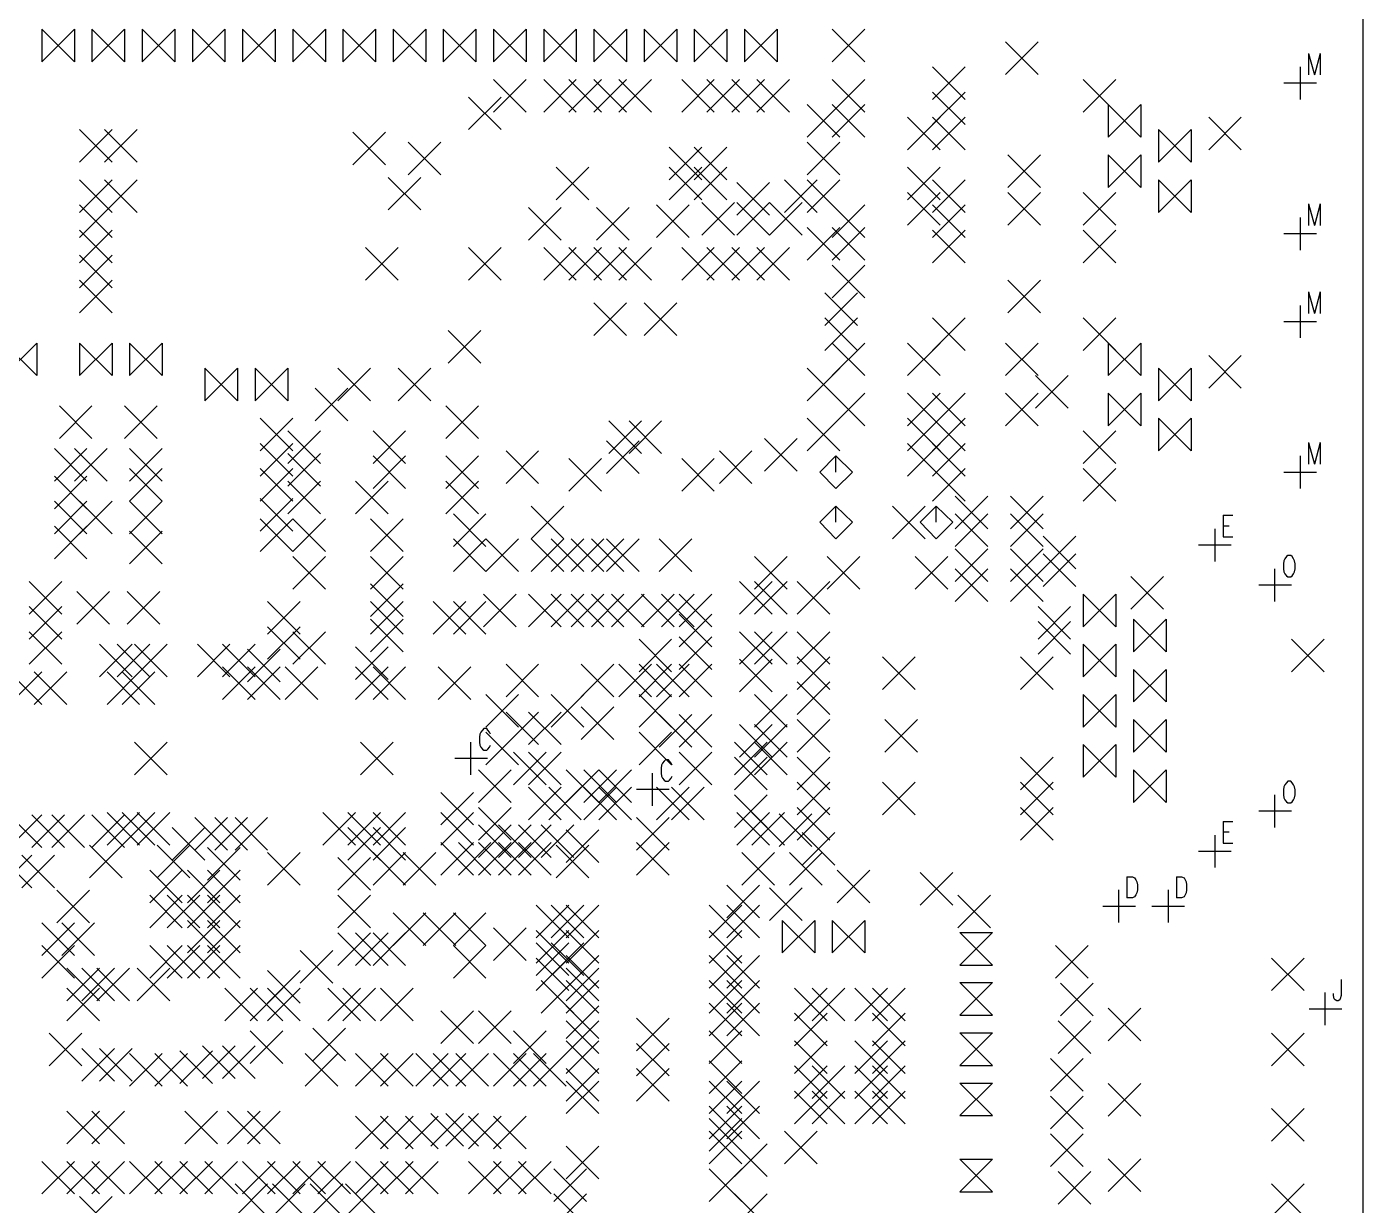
# Model space of a CAD drawing. Extents: x 11.9 to 28.1, y 10.8 to 21.2.
# Drawn here: x 20.785 to 23.448, y 17.38 to 19.728 of the extents above; entities that cross this region are included whole.
import ezdxf

# ---------------------------------------------------------------- set-up
doc = ezdxf.new("R2010")
doc.units = 0
doc.header["$MEASUREMENT"] = 0
doc.layers.add('LAYNR1', color=2, linetype='Continuous')

msp = doc.modelspace()

# ---------------------------------------------------------------- linework, layer by layer
at = {"layer": 'LAYNR1', "color": 7}
for points in [[(23.448, 14.641), (23.448, 20.041)], [(20.815, 19.658), (20.88, 19.723)], [(20.88, 19.658), (20.815, 19.723)], [(20.815, 19.723), (20.815, 19.658)], [(20.88, 19.723), (20.88, 19.658)], [(20.915, 19.658), (20.98, 19.723)], [(20.98, 19.658), (20.915, 19.723)], [(20.915, 19.723), (20.915, 19.658)], [(20.98, 19.723), (20.98, 19.658)], [(21.015, 19.658), (21.08, 19.723)], [(21.08, 19.658), (21.015, 19.723)], [(21.015, 19.723), (21.015, 19.658)], [(21.08, 19.723), (21.08, 19.658)], [(21.115, 19.658), (21.18, 19.723)], [(21.18, 19.658), (21.115, 19.723)], [(21.115, 19.723), (21.115, 19.658)], [(21.18, 19.723), (21.18, 19.658)], [(21.215, 19.658), (21.28, 19.723)], [(21.28, 19.658), (21.215, 19.723)], [(21.215, 19.723), (21.215, 19.658)], [(21.28, 19.723), (21.28, 19.658)], [(21.315, 19.658), (21.38, 19.723)], [(21.38, 19.658), (21.315, 19.723)], [(21.315, 19.723), (21.315, 19.658)], [(21.38, 19.723), (21.38, 19.658)], [(21.415, 19.658), (21.48, 19.723)], [(21.48, 19.658), (21.415, 19.723)], [(21.415, 19.723), (21.415, 19.658)], [(21.48, 19.723), (21.48, 19.658)], [(21.515, 19.658), (21.58, 19.723)], [(21.58, 19.658), (21.515, 19.723)], [(21.515, 19.723), (21.515, 19.658)], [(21.58, 19.723), (21.58, 19.658)], [(21.615, 19.658), (21.68, 19.723)], [(21.68, 19.658), (21.615, 19.723)], [(21.615, 19.723), (21.615, 19.658)], [(21.68, 19.723), (21.68, 19.658)], [(21.715, 19.658), (21.78, 19.723)], [(21.78, 19.658), (21.715, 19.723)], [(21.715, 19.723), (21.715, 19.658)], [(21.78, 19.723), (21.78, 19.658)], [(21.815, 19.658), (21.88, 19.723)], [(21.88, 19.658), (21.815, 19.723)], [(21.815, 19.723), (21.815, 19.658)], [(21.88, 19.723), (21.88, 19.658)], [(21.915, 19.658), (21.98, 19.723)], [(21.98, 19.658), (21.915, 19.723)], [(21.915, 19.723), (21.915, 19.658)], [(21.98, 19.723), (21.98, 19.658)], [(22.015, 19.658), (22.08, 19.723)], [(22.08, 19.658), (22.015, 19.723)], [(22.015, 19.723), (22.015, 19.658)], [(22.08, 19.723), (22.08, 19.658)], [(22.115, 19.658), (22.18, 19.723)], [(22.18, 19.658), (22.115, 19.723)], [(22.115, 19.723), (22.115, 19.658)], [(22.18, 19.723), (22.18, 19.658)], [(22.215, 19.658), (22.28, 19.723)], [(22.28, 19.658), (22.215, 19.723)], [(22.215, 19.723), (22.215, 19.658)], [(22.28, 19.723), (22.28, 19.658)], [(22.39, 19.658), (22.455, 19.723)], [(22.39, 19.723), (22.455, 19.658)], [(22.735, 19.633), (22.8, 19.698)], [(22.735, 19.698), (22.8, 19.633)], [(23.339, 19.675), (23.339, 19.632)], [(23.339, 19.675), (23.351, 19.632)], [(23.362, 19.675), (23.351, 19.632)], [(23.362, 19.675), (23.362, 19.632)], [(22.59, 19.583), (22.655, 19.648)], [(22.59, 19.648), (22.655, 19.583)], [(23.323, 19.583), (23.323, 19.648)], [(21.715, 19.558), (21.78, 19.623)], [(21.715, 19.623), (21.78, 19.558)], [(21.815, 19.558), (21.88, 19.623)], [(21.815, 19.623), (21.88, 19.558)], [(21.865, 19.558), (21.93, 19.623)], [(21.865, 19.623), (21.93, 19.558)], [(21.915, 19.558), (21.98, 19.623)], [(21.915, 19.623), (21.98, 19.558)], [(21.965, 19.558), (22.03, 19.623)], [(21.965, 19.623), (22.03, 19.558)], [(22.09, 19.558), (22.155, 19.623)], [(22.09, 19.623), (22.155, 19.558)], [(22.14, 19.558), (22.205, 19.623)], [(22.14, 19.623), (22.205, 19.558)], [(22.19, 19.558), (22.255, 19.623)], [(22.19, 19.623), (22.255, 19.558)], [(22.24, 19.558), (22.305, 19.623)], [(22.24, 19.623), (22.305, 19.558)], [(22.39, 19.558), (22.455, 19.623)], [(22.39, 19.623), (22.455, 19.558)], [(22.89, 19.558), (22.955, 19.623)], [(22.89, 19.623), (22.955, 19.558)], [(23.29, 19.616), (23.355, 19.616)], [(21.665, 19.523), (21.73, 19.588)], [(21.665, 19.588), (21.73, 19.523)], [(22.59, 19.533), (22.655, 19.598)], [(22.59, 19.598), (22.655, 19.533)], [(22.34, 19.508), (22.405, 19.573)], [(22.34, 19.573), (22.405, 19.508)], [(22.39, 19.508), (22.455, 19.573)], [(22.39, 19.573), (22.455, 19.508)], [(22.54, 19.483), (22.605, 19.548)], [(22.54, 19.548), (22.605, 19.483)], [(22.59, 19.483), (22.655, 19.548)], [(22.59, 19.548), (22.655, 19.483)], [(22.94, 19.508), (23.005, 19.573)], [(23.005, 19.508), (22.94, 19.573)], [(22.94, 19.573), (22.94, 19.508)], [(23.005, 19.573), (23.005, 19.508)], [(23.14, 19.483), (23.205, 19.548)], [(23.14, 19.548), (23.205, 19.483)], [(20.89, 19.458), (20.955, 19.523)], [(20.89, 19.523), (20.955, 19.458)], [(20.94, 19.458), (21.005, 19.523)], [(20.94, 19.523), (21.005, 19.458)], [(23.04, 19.458), (23.105, 19.523)], [(23.105, 19.458), (23.04, 19.523)], [(23.04, 19.523), (23.04, 19.458)], [(23.105, 19.523), (23.105, 19.458)], [(21.435, 19.453), (21.5, 19.518)], [(21.435, 19.518), (21.5, 19.453)], [(21.545, 19.433), (21.61, 19.498)], [(21.545, 19.498), (21.61, 19.433)], [(22.34, 19.433), (22.405, 19.498)], [(22.34, 19.498), (22.405, 19.433)], [(22.065, 19.423), (22.13, 19.488)], [(22.065, 19.488), (22.13, 19.423)], [(22.115, 19.423), (22.18, 19.488)], [(22.115, 19.488), (22.18, 19.423)], [(22.74, 19.408), (22.805, 19.473)], [(22.74, 19.473), (22.805, 19.408)], [(22.94, 19.408), (23.005, 19.473)], [(23.005, 19.408), (22.94, 19.473)], [(22.94, 19.473), (22.94, 19.408)], [(23.005, 19.473), (23.005, 19.408)], [(21.84, 19.383), (21.905, 19.448)], [(21.84, 19.448), (21.905, 19.383)], [(22.065, 19.383), (22.13, 19.448)], [(22.065, 19.448), (22.13, 19.383)], [(22.115, 19.383), (22.18, 19.448)], [(22.115, 19.448), (22.18, 19.383)], [(22.54, 19.383), (22.605, 19.448)], [(22.54, 19.448), (22.605, 19.383)], [(20.89, 19.358), (20.955, 19.423)], [(20.89, 19.423), (20.955, 19.358)], [(20.94, 19.358), (21.005, 19.423)], [(20.94, 19.423), (21.005, 19.358)], [(21.505, 19.363), (21.57, 19.428)], [(21.505, 19.428), (21.57, 19.363)], [(22.2, 19.353), (22.265, 19.418)], [(22.2, 19.418), (22.265, 19.353)], [(22.295, 19.358), (22.36, 19.423)], [(22.295, 19.423), (22.36, 19.358)], [(22.34, 19.358), (22.405, 19.423)], [(22.34, 19.423), (22.405, 19.358)], [(22.59, 19.358), (22.655, 19.423)], [(22.59, 19.423), (22.655, 19.358)], [(23.04, 19.358), (23.105, 19.423)], [(23.105, 19.358), (23.04, 19.423)], [(23.04, 19.423), (23.04, 19.358)], [(23.105, 19.423), (23.105, 19.358)], [(22.54, 19.333), (22.605, 19.398)], [(22.54, 19.398), (22.605, 19.333)], [(22.74, 19.333), (22.805, 19.398)], [(22.74, 19.398), (22.805, 19.333)], [(22.89, 19.333), (22.955, 19.398)], [(22.89, 19.398), (22.955, 19.333)], [(20.89, 19.308), (20.955, 19.373)], [(20.89, 19.373), (20.955, 19.308)], [(21.785, 19.303), (21.85, 19.368)], [(21.785, 19.368), (21.85, 19.303)], [(21.92, 19.303), (21.985, 19.368)], [(21.92, 19.368), (21.985, 19.303)], [(22.04, 19.308), (22.105, 19.373)], [(22.04, 19.373), (22.105, 19.308)], [(22.13, 19.313), (22.195, 19.378)], [(22.13, 19.378), (22.195, 19.313)], [(22.2, 19.313), (22.265, 19.378)], [(22.2, 19.378), (22.265, 19.313)], [(22.265, 19.313), (22.33, 19.378)], [(22.265, 19.378), (22.33, 19.313)], [(22.39, 19.308), (22.455, 19.373)], [(22.39, 19.373), (22.455, 19.308)], [(22.59, 19.308), (22.655, 19.373)], [(22.59, 19.373), (22.655, 19.308)], [(23.339, 19.375), (23.339, 19.332)], [(23.339, 19.375), (23.351, 19.332)], [(23.362, 19.375), (23.351, 19.332)], [(23.362, 19.375), (23.362, 19.332)], [(23.323, 19.283), (23.323, 19.348)], [(20.89, 19.258), (20.955, 19.323)], [(20.89, 19.323), (20.955, 19.258)], [(22.34, 19.263), (22.405, 19.328)], [(22.34, 19.328), (22.405, 19.263)], [(22.39, 19.263), (22.455, 19.328)], [(22.39, 19.328), (22.455, 19.263)], [(22.59, 19.258), (22.655, 19.323)], [(22.59, 19.323), (22.655, 19.258)], [(22.89, 19.258), (22.955, 19.323)], [(22.89, 19.323), (22.955, 19.258)], [(23.29, 19.316), (23.355, 19.316)], [(21.46, 19.223), (21.525, 19.288)], [(21.46, 19.288), (21.525, 19.223)], [(21.665, 19.223), (21.73, 19.288)], [(21.665, 19.288), (21.73, 19.223)], [(21.815, 19.223), (21.88, 19.288)], [(21.815, 19.288), (21.88, 19.223)], [(21.865, 19.223), (21.93, 19.288)], [(21.865, 19.288), (21.93, 19.223)], [(21.915, 19.223), (21.98, 19.288)], [(21.915, 19.288), (21.98, 19.223)], [(21.965, 19.223), (22.03, 19.288)], [(21.965, 19.288), (22.03, 19.223)], [(22.09, 19.223), (22.155, 19.288)], [(22.09, 19.288), (22.155, 19.223)], [(22.14, 19.223), (22.205, 19.288)], [(22.14, 19.288), (22.205, 19.223)], [(22.19, 19.223), (22.255, 19.288)], [(22.19, 19.288), (22.255, 19.223)], [(22.24, 19.223), (22.305, 19.288)], [(22.24, 19.288), (22.305, 19.223)], [(20.89, 19.208), (20.955, 19.273)], [(20.89, 19.273), (20.955, 19.208)], [(22.39, 19.188), (22.455, 19.253)], [(22.39, 19.253), (22.455, 19.188)], [(20.89, 19.158), (20.955, 19.223)], [(20.89, 19.223), (20.955, 19.158)], [(22.74, 19.158), (22.805, 19.223)], [(22.74, 19.223), (22.805, 19.158)], [(21.915, 19.113), (21.98, 19.178)], [(21.915, 19.178), (21.98, 19.113)], [(22.015, 19.113), (22.08, 19.178)], [(22.015, 19.178), (22.08, 19.113)], [(22.375, 19.133), (22.44, 19.198)], [(22.375, 19.198), (22.44, 19.133)], [(23.339, 19.2), (23.339, 19.157)], [(23.339, 19.2), (23.351, 19.157)], [(23.362, 19.2), (23.351, 19.157)], [(23.362, 19.2), (23.362, 19.157)], [(22.375, 19.083), (22.44, 19.148)], [(22.375, 19.148), (22.44, 19.083)], [(22.59, 19.083), (22.655, 19.148)], [(22.59, 19.148), (22.655, 19.083)], [(22.89, 19.083), (22.955, 19.148)], [(22.89, 19.148), (22.955, 19.083)], [(23.323, 19.108), (23.323, 19.173)], [(21.625, 19.058), (21.69, 19.123)], [(21.625, 19.123), (21.69, 19.058)], [(23.29, 19.141), (23.355, 19.141)], [(20.74, 19.033), (20.805, 19.098)], [(20.805, 19.033), (20.74, 19.098)], [(20.805, 19.098), (20.805, 19.033)], [(20.89, 19.033), (20.955, 19.098)], [(20.955, 19.033), (20.89, 19.098)], [(20.89, 19.098), (20.89, 19.033)], [(20.955, 19.098), (20.955, 19.033)], [(20.99, 19.033), (21.055, 19.098)], [(21.055, 19.033), (20.99, 19.098)], [(20.99, 19.098), (20.99, 19.033)], [(21.055, 19.098), (21.055, 19.033)], [(22.39, 19.033), (22.455, 19.098)], [(22.39, 19.098), (22.455, 19.033)], [(22.54, 19.033), (22.605, 19.098)], [(22.54, 19.098), (22.605, 19.033)], [(22.735, 19.033), (22.8, 19.098)], [(22.735, 19.098), (22.8, 19.033)], [(22.94, 19.033), (23.005, 19.098)], [(23.005, 19.033), (22.94, 19.098)], [(22.94, 19.098), (22.94, 19.033)], [(23.005, 19.098), (23.005, 19.033)], [(23.14, 19.008), (23.205, 19.073)], [(23.14, 19.073), (23.205, 19.008)], [(21.14, 18.983), (21.205, 19.048)], [(21.205, 18.983), (21.14, 19.048)], [(21.14, 19.048), (21.14, 18.983)], [(21.205, 19.048), (21.205, 18.983)], [(21.24, 18.983), (21.305, 19.048)], [(21.305, 18.983), (21.24, 19.048)], [(21.24, 19.048), (21.24, 18.983)], [(21.305, 19.048), (21.305, 18.983)], [(21.405, 18.983), (21.47, 19.048)], [(21.405, 19.048), (21.47, 18.983)], [(21.525, 18.983), (21.59, 19.048)], [(21.525, 19.048), (21.59, 18.983)], [(22.34, 18.983), (22.405, 19.048)], [(22.34, 19.048), (22.405, 18.983)], [(23.04, 18.983), (23.105, 19.048)], [(23.105, 18.983), (23.04, 19.048)], [(23.04, 19.048), (23.04, 18.983)], [(23.105, 19.048), (23.105, 18.983)], [(22.795, 18.968), (22.86, 19.033)], [(22.795, 19.033), (22.86, 18.968)], [(21.36, 18.943), (21.425, 19.008)], [(21.36, 19.008), (21.425, 18.943)], [(22.39, 18.933), (22.455, 18.998)], [(22.39, 18.998), (22.455, 18.933)], [(22.54, 18.933), (22.605, 18.998)], [(22.54, 18.998), (22.605, 18.933)], [(22.59, 18.933), (22.655, 18.998)], [(22.59, 18.998), (22.655, 18.933)], [(22.735, 18.933), (22.8, 18.998)], [(22.735, 18.998), (22.8, 18.933)], [(22.94, 18.933), (23.005, 18.998)], [(23.005, 18.933), (22.94, 18.998)], [(22.94, 18.998), (22.94, 18.933)], [(23.005, 18.998), (23.005, 18.933)], [(20.85, 18.908), (20.915, 18.973)], [(20.85, 18.973), (20.915, 18.908)], [(20.98, 18.908), (21.045, 18.973)], [(20.98, 18.973), (21.045, 18.908)], [(21.62, 18.908), (21.685, 18.973)], [(21.62, 18.973), (21.685, 18.908)], [(21.25, 18.883), (21.315, 18.948)], [(21.25, 18.948), (21.315, 18.883)], [(21.945, 18.878), (22.01, 18.943)], [(21.945, 18.943), (22.01, 18.878)], [(21.985, 18.878), (22.05, 18.943)], [(21.985, 18.943), (22.05, 18.878)], [(22.34, 18.883), (22.405, 18.948)], [(22.34, 18.948), (22.405, 18.883)], [(22.54, 18.883), (22.605, 18.948)], [(22.54, 18.948), (22.605, 18.883)], [(22.59, 18.883), (22.655, 18.948)], [(22.59, 18.948), (22.655, 18.883)], [(23.04, 18.883), (23.105, 18.948)], [(23.105, 18.883), (23.04, 18.948)], [(23.04, 18.948), (23.04, 18.883)], [(23.105, 18.948), (23.105, 18.883)], [(21.305, 18.858), (21.37, 18.923)], [(21.305, 18.923), (21.37, 18.858)], [(21.475, 18.858), (21.54, 18.923)], [(21.475, 18.923), (21.54, 18.858)], [(22.255, 18.843), (22.32, 18.908)], [(22.255, 18.908), (22.32, 18.843)], [(22.89, 18.858), (22.955, 18.923)], [(22.89, 18.923), (22.955, 18.858)], [(20.84, 18.823), (20.905, 18.888)], [(20.84, 18.888), (20.905, 18.823)], [(20.88, 18.823), (20.945, 18.888)], [(20.88, 18.888), (20.945, 18.823)], [(20.99, 18.823), (21.055, 18.888)], [(20.99, 18.888), (21.055, 18.823)], [(21.25, 18.833), (21.315, 18.898)], [(21.25, 18.898), (21.315, 18.833)], [(21.74, 18.818), (21.805, 18.883)], [(21.74, 18.883), (21.805, 18.818)], [(21.94, 18.838), (22.005, 18.903)], [(21.94, 18.903), (22.005, 18.838)], [(22.165, 18.818), (22.23, 18.883)], [(22.165, 18.883), (22.23, 18.818)], [(22.54, 18.833), (22.605, 18.898)], [(22.54, 18.898), (22.605, 18.833)], [(22.59, 18.833), (22.655, 18.898)], [(22.59, 18.898), (22.655, 18.833)], [(23.339, 18.9), (23.339, 18.857)], [(23.339, 18.9), (23.351, 18.857)], [(23.362, 18.9), (23.351, 18.857)], [(23.362, 18.9), (23.362, 18.857)], [(21.305, 18.813), (21.37, 18.878)], [(21.305, 18.878), (21.37, 18.813)], [(21.475, 18.808), (21.54, 18.873)], [(21.475, 18.873), (21.54, 18.808)], [(21.62, 18.808), (21.685, 18.873)], [(21.62, 18.873), (21.685, 18.808)], [(21.865, 18.803), (21.93, 18.868)], [(21.865, 18.868), (21.93, 18.803)], [(22.09, 18.803), (22.155, 18.868)], [(22.09, 18.868), (22.155, 18.803)], [(22.397, 18.873), (22.365, 18.841)], [(22.43, 18.841), (22.397, 18.873)], [(22.397, 18.841), (22.397, 18.873)], [(23.323, 18.808), (23.323, 18.873)], [(20.84, 18.768), (20.905, 18.833)], [(20.84, 18.833), (20.905, 18.768)], [(20.99, 18.783), (21.055, 18.848)], [(20.99, 18.848), (21.055, 18.783)], [(21.25, 18.783), (21.315, 18.848)], [(21.25, 18.848), (21.315, 18.783)], [(22.365, 18.841), (22.397, 18.808)], [(22.397, 18.808), (22.43, 18.841)], [(22.59, 18.783), (22.655, 18.848)], [(22.59, 18.848), (22.655, 18.783)], [(22.89, 18.783), (22.955, 18.848)], [(22.89, 18.848), (22.955, 18.783)], [(23.29, 18.841), (23.355, 18.841)], [(21.305, 18.758), (21.37, 18.823)], [(21.305, 18.823), (21.37, 18.758)], [(21.44, 18.758), (21.505, 18.823)], [(21.44, 18.823), (21.505, 18.758)], [(21.62, 18.758), (21.685, 18.823)], [(21.62, 18.823), (21.685, 18.758)], [(20.84, 18.718), (20.905, 18.783)], [(20.84, 18.783), (20.905, 18.718)], [(20.89, 18.718), (20.955, 18.783)], [(20.89, 18.783), (20.955, 18.718)], [(20.99, 18.718), (21.055, 18.783)], [(20.99, 18.783), (21.055, 18.718)], [(21.25, 18.723), (21.315, 18.788)], [(21.25, 18.788), (21.315, 18.723)], [(22.635, 18.728), (22.7, 18.793)], [(22.635, 18.793), (22.7, 18.728)], [(22.745, 18.728), (22.81, 18.793)], [(22.745, 18.793), (22.81, 18.728)], [(21.25, 18.683), (21.315, 18.748)], [(21.25, 18.748), (21.315, 18.683)], [(21.315, 18.683), (21.38, 18.748)], [(21.315, 18.748), (21.38, 18.683)], [(21.47, 18.683), (21.535, 18.748)], [(21.47, 18.748), (21.535, 18.683)], [(21.635, 18.693), (21.7, 18.758)], [(21.635, 18.758), (21.7, 18.693)], [(21.79, 18.708), (21.855, 18.773)], [(21.79, 18.773), (21.855, 18.708)], [(22.397, 18.773), (22.365, 18.741)], [(22.43, 18.741), (22.397, 18.773)], [(22.397, 18.741), (22.397, 18.773)], [(22.51, 18.708), (22.575, 18.773)], [(22.51, 18.773), (22.575, 18.708)], [(22.597, 18.773), (22.565, 18.741)], [(22.63, 18.741), (22.597, 18.773)], [(22.597, 18.741), (22.597, 18.773)], [(22.635, 18.693), (22.7, 18.758)], [(22.635, 18.758), (22.7, 18.693)], [(22.745, 18.693), (22.81, 18.758)], [(22.745, 18.758), (22.81, 18.693)], [(23.169, 18.755), (23.169, 18.712)], [(23.169, 18.755), (23.188, 18.755)], [(20.84, 18.668), (20.905, 18.733)], [(20.84, 18.733), (20.905, 18.668)], [(20.99, 18.658), (21.055, 18.723)], [(20.99, 18.723), (21.055, 18.658)], [(22.365, 18.741), (22.397, 18.708)], [(22.397, 18.708), (22.43, 18.741)], [(22.565, 18.741), (22.597, 18.708)], [(22.597, 18.708), (22.63, 18.741)], [(23.153, 18.663), (23.153, 18.728)], [(23.169, 18.734), (23.181, 18.734)], [(21.635, 18.643), (21.7, 18.708)], [(21.635, 18.708), (21.7, 18.643)], [(21.7, 18.643), (21.765, 18.708)], [(21.7, 18.708), (21.765, 18.643)], [(21.79, 18.643), (21.855, 18.708)], [(21.79, 18.708), (21.855, 18.643)], [(21.83, 18.643), (21.895, 18.708)], [(21.83, 18.708), (21.895, 18.643)], [(21.87, 18.643), (21.935, 18.708)], [(21.87, 18.708), (21.935, 18.643)], [(21.91, 18.643), (21.975, 18.708)], [(21.91, 18.708), (21.975, 18.643)], [(21.94, 18.643), (22.005, 18.708)], [(21.94, 18.708), (22.005, 18.643)], [(22.045, 18.643), (22.11, 18.708)], [(22.045, 18.708), (22.11, 18.643)], [(22.81, 18.648), (22.875, 18.713)], [(22.81, 18.713), (22.875, 18.648)], [(23.12, 18.696), (23.185, 18.696)], [(23.169, 18.712), (23.188, 18.712)], [(21.315, 18.608), (21.38, 18.673)], [(21.315, 18.673), (21.38, 18.608)], [(21.47, 18.608), (21.535, 18.673)], [(21.47, 18.673), (21.535, 18.608)], [(22.235, 18.608), (22.3, 18.673)], [(22.235, 18.673), (22.3, 18.608)], [(22.38, 18.608), (22.445, 18.673)], [(22.38, 18.673), (22.445, 18.608)], [(22.555, 18.608), (22.62, 18.673)], [(22.555, 18.673), (22.62, 18.608)], [(22.635, 18.623), (22.7, 18.688)], [(22.635, 18.688), (22.7, 18.623)], [(22.745, 18.623), (22.81, 18.688)], [(22.745, 18.688), (22.81, 18.623)], [(22.81, 18.613), (22.875, 18.678)], [(22.81, 18.678), (22.875, 18.613)], [(23.298, 18.675), (23.295, 18.673), (23.292, 18.668), (23.29, 18.664)], [(23.311, 18.664), (23.309, 18.668), (23.306, 18.673), (23.304, 18.675), (23.298, 18.675)], [(22.635, 18.583), (22.7, 18.648)], [(22.635, 18.648), (22.7, 18.583)], [(22.745, 18.583), (22.81, 18.648)], [(22.745, 18.648), (22.81, 18.583)], [(23.272, 18.583), (23.272, 18.648)], [(23.29, 18.664), (23.289, 18.658), (23.289, 18.648)], [(23.289, 18.648), (23.29, 18.642), (23.292, 18.638), (23.295, 18.634), (23.298, 18.632)], [(23.304, 18.632), (23.306, 18.634), (23.309, 18.638), (23.311, 18.642), (23.312, 18.648)], [(23.312, 18.648), (23.312, 18.658), (23.311, 18.664)], [(20.79, 18.558), (20.855, 18.623)], [(20.79, 18.623), (20.855, 18.558)], [(21.47, 18.553), (21.535, 18.618)], [(21.47, 18.618), (21.535, 18.553)], [(22.205, 18.558), (22.27, 18.623)], [(22.205, 18.623), (22.27, 18.558)], [(22.235, 18.558), (22.3, 18.623)], [(22.235, 18.623), (22.3, 18.558)], [(22.32, 18.558), (22.385, 18.623)], [(22.32, 18.623), (22.385, 18.558)], [(22.985, 18.568), (23.05, 18.633)], [(22.985, 18.633), (23.05, 18.568)], [(23.24, 18.616), (23.305, 18.616)], [(23.298, 18.632), (23.304, 18.632)], [(20.885, 18.538), (20.95, 18.603)], [(20.885, 18.603), (20.95, 18.538)], [(20.985, 18.538), (21.05, 18.603)], [(20.985, 18.603), (21.05, 18.538)], [(21.695, 18.533), (21.76, 18.598)], [(21.695, 18.598), (21.76, 18.533)], [(21.785, 18.533), (21.85, 18.598)], [(21.785, 18.598), (21.85, 18.533)], [(21.83, 18.533), (21.895, 18.598)], [(21.83, 18.598), (21.895, 18.533)], [(21.87, 18.533), (21.935, 18.598)], [(21.87, 18.598), (21.935, 18.533)], [(21.91, 18.533), (21.975, 18.598)], [(21.91, 18.598), (21.975, 18.533)], [(21.95, 18.533), (22.015, 18.598)], [(21.95, 18.598), (22.015, 18.533)], [(22.01, 18.533), (22.075, 18.598)], [(22.01, 18.598), (22.075, 18.533)], [(22.05, 18.533), (22.115, 18.598)], [(22.05, 18.598), (22.115, 18.533)], [(22.085, 18.533), (22.15, 18.598)], [(22.085, 18.598), (22.15, 18.533)], [(22.89, 18.533), (22.955, 18.598)], [(22.955, 18.533), (22.89, 18.598)], [(22.89, 18.598), (22.89, 18.533)], [(22.955, 18.598), (22.955, 18.533)], [(20.79, 18.508), (20.855, 18.573)], [(20.79, 18.573), (20.855, 18.508)], [(21.265, 18.518), (21.33, 18.583)], [(21.265, 18.583), (21.33, 18.518)], [(21.47, 18.518), (21.535, 18.583)], [(21.47, 18.583), (21.535, 18.518)], [(21.595, 18.518), (21.66, 18.583)], [(21.595, 18.583), (21.66, 18.518)], [(21.635, 18.518), (21.7, 18.583)], [(21.635, 18.583), (21.7, 18.518)], [(22.8, 18.508), (22.865, 18.573)], [(22.8, 18.573), (22.865, 18.508)], [(21.47, 18.483), (21.535, 18.548)], [(21.47, 18.548), (21.535, 18.483)], [(22.085, 18.493), (22.15, 18.558)], [(22.085, 18.558), (22.15, 18.493)], [(22.8, 18.478), (22.865, 18.543)], [(22.8, 18.543), (22.865, 18.478)], [(22.99, 18.483), (23.055, 18.548)], [(23.055, 18.483), (22.99, 18.548)], [(22.99, 18.548), (22.99, 18.483)], [(23.055, 18.548), (23.055, 18.483)], [(20.79, 18.458), (20.855, 18.523)], [(20.79, 18.523), (20.855, 18.458)], [(21.265, 18.468), (21.33, 18.533)], [(21.265, 18.533), (21.33, 18.468)], [(21.315, 18.458), (21.38, 18.523)], [(21.315, 18.523), (21.38, 18.458)], [(22.005, 18.443), (22.07, 18.508)], [(22.005, 18.508), (22.07, 18.443)], [(22.085, 18.448), (22.15, 18.513)], [(22.085, 18.513), (22.15, 18.448)], [(22.205, 18.458), (22.27, 18.523)], [(22.205, 18.523), (22.27, 18.458)], [(22.235, 18.458), (22.3, 18.523)], [(22.235, 18.523), (22.3, 18.458)], [(22.32, 18.458), (22.385, 18.523)], [(22.32, 18.523), (22.385, 18.458)], [(23.305, 18.443), (23.37, 18.508)], [(23.305, 18.508), (23.37, 18.443)], [(20.93, 18.433), (20.995, 18.498)], [(20.93, 18.498), (20.995, 18.433)], [(20.965, 18.433), (21.03, 18.498)], [(20.965, 18.498), (21.03, 18.433)], [(21, 18.433), (21.065, 18.498)], [(21, 18.498), (21.065, 18.433)], [(21.125, 18.433), (21.19, 18.498)], [(21.125, 18.498), (21.19, 18.433)], [(21.175, 18.433), (21.24, 18.498)], [(21.175, 18.498), (21.24, 18.433)], [(21.225, 18.423), (21.29, 18.488)], [(21.225, 18.488), (21.29, 18.423)], [(21.44, 18.428), (21.505, 18.493)], [(21.44, 18.493), (21.505, 18.428)], [(22.89, 18.433), (22.955, 18.498)], [(22.955, 18.433), (22.89, 18.498)], [(22.89, 18.498), (22.89, 18.433)], [(22.955, 18.498), (22.955, 18.433)], [(21.74, 18.393), (21.805, 18.458)], [(21.74, 18.458), (21.805, 18.393)], [(21.89, 18.393), (21.955, 18.458)], [(21.89, 18.458), (21.955, 18.393)], [(21.965, 18.393), (22.03, 18.458)], [(21.965, 18.458), (22.03, 18.393)], [(22.005, 18.393), (22.07, 18.458)], [(22.005, 18.458), (22.07, 18.393)], [(22.04, 18.393), (22.105, 18.458)], [(22.04, 18.458), (22.105, 18.393)], [(22.085, 18.393), (22.15, 18.458)], [(22.085, 18.458), (22.15, 18.393)], [(22.205, 18.403), (22.27, 18.468)], [(22.205, 18.468), (22.27, 18.403)], [(22.32, 18.408), (22.385, 18.473)], [(22.32, 18.473), (22.385, 18.408)], [(22.49, 18.408), (22.555, 18.473)], [(22.49, 18.473), (22.555, 18.408)], [(22.765, 18.408), (22.83, 18.473)], [(22.765, 18.473), (22.83, 18.408)], [(20.75, 18.378), (20.815, 18.443)], [(20.75, 18.443), (20.815, 18.378)], [(20.8, 18.378), (20.865, 18.443)], [(20.8, 18.443), (20.865, 18.378)], [(20.945, 18.378), (21.01, 18.443)], [(20.945, 18.443), (21.01, 18.378)], [(20.975, 18.378), (21.04, 18.443)], [(20.975, 18.443), (21.04, 18.378)], [(21.175, 18.388), (21.24, 18.453)], [(21.175, 18.453), (21.24, 18.388)], [(21.225, 18.388), (21.29, 18.453)], [(21.225, 18.453), (21.29, 18.388)], [(21.3, 18.388), (21.365, 18.453)], [(21.3, 18.453), (21.365, 18.388)], [(21.44, 18.388), (21.505, 18.453)], [(21.44, 18.453), (21.505, 18.388)], [(21.475, 18.388), (21.54, 18.453)], [(21.475, 18.453), (21.54, 18.388)], [(21.605, 18.388), (21.67, 18.453)], [(21.605, 18.453), (21.67, 18.388)], [(22.99, 18.383), (23.055, 18.448)], [(23.055, 18.383), (22.99, 18.448)], [(22.99, 18.448), (22.99, 18.383)], [(23.055, 18.448), (23.055, 18.383)], [(22.32, 18.358), (22.385, 18.423)], [(22.32, 18.423), (22.385, 18.358)], [(21.7, 18.333), (21.765, 18.398)], [(21.7, 18.398), (21.765, 18.333)], [(21.83, 18.333), (21.895, 18.398)], [(21.83, 18.398), (21.895, 18.333)], [(22.005, 18.333), (22.07, 18.398)], [(22.005, 18.398), (22.07, 18.333)], [(22.235, 18.333), (22.3, 18.398)], [(22.235, 18.398), (22.3, 18.333)], [(22.89, 18.333), (22.955, 18.398)], [(22.955, 18.333), (22.89, 18.398)], [(22.89, 18.398), (22.89, 18.333)], [(22.955, 18.398), (22.955, 18.333)], [(21.74, 18.298), (21.805, 18.363)], [(21.74, 18.363), (21.805, 18.298)], [(21.785, 18.298), (21.85, 18.363)], [(21.785, 18.363), (21.85, 18.298)], [(21.89, 18.308), (21.955, 18.373)], [(21.89, 18.373), (21.955, 18.308)], [(22.045, 18.293), (22.11, 18.358)], [(22.045, 18.358), (22.11, 18.293)], [(22.085, 18.293), (22.15, 18.358)], [(22.085, 18.358), (22.15, 18.293)], [(21.709, 18.319), (21.707, 18.323), (21.704, 18.327), (21.702, 18.33), (21.696, 18.33), (21.693, 18.327), (21.69, 18.323), (21.688, 18.319)], [(21.7, 18.258), (21.765, 18.323)], [(21.7, 18.323), (21.765, 18.258)], [(22.005, 18.258), (22.07, 18.323)], [(22.005, 18.323), (22.07, 18.258)], [(22.205, 18.273), (22.27, 18.338)], [(22.205, 18.338), (22.27, 18.273)], [(22.235, 18.273), (22.3, 18.338)], [(22.235, 18.338), (22.3, 18.273)], [(22.32, 18.283), (22.385, 18.348)], [(22.32, 18.348), (22.385, 18.283)], [(22.495, 18.283), (22.56, 18.348)], [(22.495, 18.348), (22.56, 18.283)], [(22.99, 18.283), (23.055, 18.348)], [(23.055, 18.283), (22.99, 18.348)], [(22.99, 18.348), (22.99, 18.283)], [(23.055, 18.348), (23.055, 18.283)], [(21, 18.238), (21.065, 18.303)], [(21, 18.303), (21.065, 18.238)], [(21.45, 18.238), (21.515, 18.303)], [(21.45, 18.303), (21.515, 18.238)], [(21.67, 18.238), (21.67, 18.303)], [(21.688, 18.319), (21.687, 18.313), (21.687, 18.303)], [(21.687, 18.303), (21.688, 18.297), (21.69, 18.293), (21.693, 18.289), (21.696, 18.287)], [(21.702, 18.287), (21.704, 18.289), (21.707, 18.293), (21.709, 18.297)], [(22.195, 18.238), (22.26, 18.303)], [(22.195, 18.303), (22.26, 18.238)], [(22.235, 18.238), (22.3, 18.303)], [(22.235, 18.303), (22.3, 18.238)], [(22.89, 18.233), (22.955, 18.298)], [(22.955, 18.233), (22.89, 18.298)], [(22.89, 18.298), (22.89, 18.233)], [(22.955, 18.298), (22.955, 18.233)], [(21.638, 18.271), (21.703, 18.271)], [(21.696, 18.287), (21.702, 18.287)], [(21.755, 18.218), (21.82, 18.283)], [(21.755, 18.283), (21.82, 18.218)], [(21.785, 18.218), (21.85, 18.283)], [(21.785, 18.283), (21.85, 18.218)], [(22.085, 18.218), (22.15, 18.283)], [(22.085, 18.283), (22.15, 18.218)], [(22.195, 18.208), (22.26, 18.273)], [(22.195, 18.273), (22.26, 18.208)], [(22.32, 18.208), (22.385, 18.273)], [(22.32, 18.273), (22.385, 18.208)], [(22.765, 18.208), (22.83, 18.273)], [(22.765, 18.273), (22.83, 18.208)], [(21.685, 18.183), (21.75, 18.248)], [(21.685, 18.248), (21.75, 18.183)], [(21.86, 18.183), (21.925, 18.248)], [(21.86, 18.248), (21.925, 18.183)], [(21.895, 18.183), (21.96, 18.248)], [(21.895, 18.248), (21.96, 18.183)], [(21.925, 18.183), (21.99, 18.248)], [(21.925, 18.248), (21.99, 18.183)], [(22.05, 18.257), (22.049, 18.251), (22.049, 18.241)], [(22.071, 18.257), (22.069, 18.261), (22.066, 18.265), (22.064, 18.268), (22.058, 18.268), (22.055, 18.265), (22.052, 18.261), (22.05, 18.257)], [(22.99, 18.183), (23.055, 18.248)], [(23.055, 18.183), (22.99, 18.248)], [(22.99, 18.248), (22.99, 18.183)], [(23.055, 18.248), (23.055, 18.183)], [(22.032, 18.176), (22.032, 18.241)], [(22.049, 18.241), (22.05, 18.235), (22.052, 18.231), (22.055, 18.227), (22.058, 18.225)], [(22.058, 18.225), (22.064, 18.225)], [(22.064, 18.225), (22.066, 18.227), (22.069, 18.231), (22.071, 18.235)], [(22.32, 18.158), (22.385, 18.223)], [(22.32, 18.223), (22.385, 18.158)], [(22.49, 18.158), (22.555, 18.223)], [(22.49, 18.223), (22.555, 18.158)], [(22.765, 18.158), (22.83, 18.223)], [(22.765, 18.223), (22.83, 18.158)], [(23.298, 18.225), (23.295, 18.222), (23.292, 18.218), (23.29, 18.214)], [(23.311, 18.214), (23.309, 18.218), (23.306, 18.222), (23.304, 18.225), (23.298, 18.225)], [(21.61, 18.138), (21.675, 18.203)], [(21.61, 18.203), (21.675, 18.138)], [(21.785, 18.148), (21.85, 18.213)], [(21.785, 18.213), (21.85, 18.148)], [(21.825, 18.148), (21.89, 18.213)], [(21.825, 18.213), (21.89, 18.148)], [(21.895, 18.148), (21.96, 18.213)], [(21.895, 18.213), (21.96, 18.148)], [(21.925, 18.148), (21.99, 18.213)], [(21.925, 18.213), (21.99, 18.148)], [(22, 18.209), (22.065, 18.209)], [(22.04, 18.148), (22.105, 18.213)], [(22.04, 18.213), (22.105, 18.148)], [(22.07, 18.148), (22.135, 18.213)], [(22.07, 18.213), (22.135, 18.148)], [(22.195, 18.133), (22.26, 18.198)], [(22.195, 18.198), (22.26, 18.133)], [(23.272, 18.133), (23.272, 18.198)], [(23.29, 18.214), (23.289, 18.208), (23.289, 18.198)], [(23.289, 18.198), (23.29, 18.192), (23.292, 18.188), (23.295, 18.184), (23.298, 18.182)], [(23.304, 18.182), (23.306, 18.184), (23.309, 18.188), (23.311, 18.192), (23.312, 18.198)], [(23.312, 18.198), (23.312, 18.208), (23.311, 18.214)], [(20.945, 18.098), (21.01, 18.163)], [(20.945, 18.163), (21.01, 18.098)], [(20.975, 18.098), (21.04, 18.163)], [(20.975, 18.163), (21.04, 18.098)], [(21.005, 18.098), (21.07, 18.163)], [(21.005, 18.163), (21.07, 18.098)], [(21.375, 18.098), (21.44, 18.163)], [(21.375, 18.163), (21.44, 18.098)], [(21.425, 18.098), (21.49, 18.163)], [(21.425, 18.163), (21.49, 18.098)], [(21.475, 18.098), (21.54, 18.163)], [(21.475, 18.163), (21.54, 18.098)], [(21.61, 18.098), (21.675, 18.163)], [(21.61, 18.163), (21.675, 18.098)], [(21.685, 18.108), (21.75, 18.173)], [(21.685, 18.173), (21.75, 18.108)], [(22.2, 18.098), (22.265, 18.163)], [(22.2, 18.163), (22.265, 18.098)], [(22.23, 18.098), (22.295, 18.163)], [(22.23, 18.163), (22.295, 18.098)], [(22.32, 18.108), (22.385, 18.173)], [(22.32, 18.173), (22.385, 18.108)], [(22.765, 18.108), (22.83, 18.173)], [(22.765, 18.173), (22.83, 18.108)], [(23.24, 18.166), (23.305, 18.166)], [(23.298, 18.182), (23.304, 18.182)], [(20.75, 18.093), (20.815, 18.158)], [(20.75, 18.158), (20.815, 18.093)], [(20.795, 18.093), (20.86, 18.158)], [(20.795, 18.158), (20.86, 18.093)], [(20.835, 18.093), (20.9, 18.158)], [(20.835, 18.158), (20.9, 18.093)], [(20.915, 18.093), (20.98, 18.158)], [(20.915, 18.158), (20.98, 18.093)], [(21.12, 18.088), (21.185, 18.153)], [(21.12, 18.153), (21.185, 18.088)], [(21.16, 18.088), (21.225, 18.153)], [(21.16, 18.153), (21.225, 18.088)], [(21.2, 18.088), (21.265, 18.153)], [(21.2, 18.153), (21.265, 18.088)], [(21.685, 18.073), (21.75, 18.138)], [(21.685, 18.138), (21.75, 18.073)], [(21.725, 18.073), (21.79, 18.138)], [(21.725, 18.138), (21.79, 18.073)], [(21.765, 18.073), (21.83, 18.138)], [(21.765, 18.138), (21.83, 18.073)], [(21.81, 18.073), (21.875, 18.138)], [(21.81, 18.138), (21.875, 18.073)], [(22, 18.088), (22.065, 18.153)], [(22, 18.153), (22.065, 18.088)], [(22.284, 18.095), (22.349, 18.16)], [(22.284, 18.16), (22.349, 18.095)], [(23.169, 18.145), (23.169, 18.102)], [(23.169, 18.145), (23.188, 18.145)], [(21.075, 18.068), (21.14, 18.133)], [(21.075, 18.133), (21.14, 18.068)], [(21.425, 18.068), (21.49, 18.133)], [(21.425, 18.133), (21.49, 18.068)], [(21.475, 18.068), (21.54, 18.133)], [(21.475, 18.133), (21.54, 18.068)], [(21.86, 18.063), (21.925, 18.128)], [(21.86, 18.128), (21.925, 18.063)], [(22.33, 18.058), (22.395, 18.123)], [(22.33, 18.123), (22.395, 18.058)], [(23.153, 18.053), (23.153, 18.118)], [(23.169, 18.124), (23.181, 18.124)], [(20.91, 18.033), (20.975, 18.098)], [(20.91, 18.098), (20.975, 18.033)], [(21.045, 18.033), (21.11, 18.098)], [(21.045, 18.098), (21.11, 18.033)], [(21.145, 18.028), (21.21, 18.093)], [(21.145, 18.093), (21.21, 18.028)], [(21.265, 18.018), (21.33, 18.083)], [(21.265, 18.083), (21.33, 18.018)], [(21.475, 18.018), (21.54, 18.083)], [(21.475, 18.083), (21.54, 18.018)], [(21.535, 18.018), (21.6, 18.083)], [(21.535, 18.083), (21.6, 18.018)], [(21.61, 18.038), (21.675, 18.103)], [(21.61, 18.103), (21.675, 18.038)], [(21.645, 18.038), (21.71, 18.103)], [(21.645, 18.103), (21.71, 18.038)], [(21.685, 18.038), (21.75, 18.103)], [(21.685, 18.103), (21.75, 18.038)], [(21.725, 18.038), (21.79, 18.103)], [(21.725, 18.103), (21.79, 18.038)], [(21.765, 18.038), (21.83, 18.103)], [(21.765, 18.103), (21.83, 18.038)], [(21.84, 18.033), (21.905, 18.098)], [(21.84, 18.098), (21.905, 18.033)], [(22, 18.038), (22.065, 18.103)], [(22, 18.103), (22.065, 18.038)], [(22.21, 18.018), (22.275, 18.083)], [(22.21, 18.083), (22.275, 18.018)], [(22.305, 18.018), (22.37, 18.083)], [(22.305, 18.083), (22.37, 18.018)], [(23.12, 18.086), (23.185, 18.086)], [(23.169, 18.102), (23.188, 18.102)], [(20.73, 18.013), (20.795, 18.078)], [(20.73, 18.078), (20.795, 18.013)], [(20.775, 18.013), (20.84, 18.078)], [(20.775, 18.078), (20.84, 18.013)], [(21.405, 18.008), (21.47, 18.073)], [(21.405, 18.073), (21.47, 18.008)], [(21.03, 17.983), (21.095, 18.048)], [(21.03, 18.048), (21.095, 17.983)], [(21.105, 17.983), (21.17, 18.048)], [(21.105, 18.048), (21.17, 17.983)], [(21.145, 17.983), (21.21, 18.048)], [(21.145, 18.048), (21.21, 17.983)], [(22.4, 17.983), (22.465, 18.048)], [(22.4, 18.048), (22.465, 17.983)], [(22.565, 17.978), (22.63, 18.043)], [(22.565, 18.043), (22.63, 17.978)], [(22.977, 18.035), (22.977, 17.993)], [(22.977, 18.035), (22.988, 18.035), (22.992, 18.033), (22.995, 18.029), (22.997, 18.025)], [(23.076, 18.035), (23.076, 17.993)], [(23.076, 18.035), (23.086, 18.035), (23.091, 18.033), (23.093, 18.029), (23.095, 18.025)], [(20.845, 17.943), (20.91, 18.008)], [(20.845, 18.008), (20.91, 17.943)], [(22.18, 17.953), (22.245, 18.018)], [(22.18, 18.018), (22.245, 17.953)], [(22.265, 17.948), (22.33, 18.013)], [(22.265, 18.013), (22.33, 17.948)], [(22.961, 17.944), (22.961, 18.009)], [(22.998, 18.009), (22.997, 18.003), (22.995, 17.999), (22.992, 17.995), (22.988, 17.993)], [(22.997, 18.025), (22.998, 18.019), (22.998, 18.009)], [(23.06, 17.944), (23.06, 18.009)], [(23.096, 18.009), (23.095, 18.003), (23.093, 17.999), (23.091, 17.995), (23.086, 17.993)], [(23.095, 18.025), (23.096, 18.019), (23.096, 18.009)], [(21.03, 17.933), (21.095, 17.998)], [(21.03, 17.998), (21.095, 17.933)], [(21.065, 17.933), (21.13, 17.998)], [(21.065, 17.998), (21.13, 17.933)], [(21.105, 17.933), (21.17, 17.998)], [(21.105, 17.998), (21.17, 17.933)], [(21.145, 17.933), (21.21, 17.998)], [(21.145, 17.998), (21.21, 17.933)], [(21.405, 17.933), (21.47, 17.998)], [(21.405, 17.998), (21.47, 17.933)], [(21.8, 17.913), (21.865, 17.978)], [(21.8, 17.978), (21.865, 17.913)], [(21.83, 17.913), (21.895, 17.978)], [(21.83, 17.978), (21.895, 17.913)], [(21.86, 17.913), (21.925, 17.978)], [(21.86, 17.978), (21.925, 17.913)], [(22.145, 17.913), (22.21, 17.978)], [(22.145, 17.978), (22.21, 17.913)], [(22.18, 17.913), (22.245, 17.978)], [(22.18, 17.978), (22.245, 17.913)], [(22.64, 17.933), (22.705, 17.998)], [(22.64, 17.998), (22.705, 17.933)], [(22.929, 17.976), (22.994, 17.976)], [(22.988, 17.993), (22.977, 17.993)], [(23.027, 17.976), (23.092, 17.976)], [(23.086, 17.993), (23.076, 17.993)], [(21.515, 17.898), (21.58, 17.963)], [(21.515, 17.963), (21.58, 17.898)], [(21.575, 17.898), (21.64, 17.963)], [(21.575, 17.963), (21.64, 17.898)], [(21.635, 17.898), (21.7, 17.963)], [(21.635, 17.963), (21.7, 17.898)], [(20.815, 17.878), (20.88, 17.943)], [(20.815, 17.943), (20.88, 17.878)], [(20.855, 17.878), (20.92, 17.943)], [(20.855, 17.943), (20.92, 17.878)], [(21.105, 17.883), (21.17, 17.948)], [(21.105, 17.948), (21.17, 17.883)], [(21.145, 17.883), (21.21, 17.948)], [(21.145, 17.948), (21.21, 17.883)], [(21.405, 17.858), (21.47, 17.923)], [(21.405, 17.923), (21.47, 17.858)], [(21.44, 17.858), (21.505, 17.923)], [(21.44, 17.923), (21.505, 17.858)], [(21.475, 17.858), (21.54, 17.923)], [(21.475, 17.923), (21.54, 17.858)], [(21.715, 17.868), (21.78, 17.933)], [(21.715, 17.933), (21.78, 17.868)], [(21.8, 17.863), (21.865, 17.928)], [(21.8, 17.928), (21.865, 17.863)], [(21.86, 17.863), (21.925, 17.928)], [(21.86, 17.928), (21.925, 17.863)], [(22.145, 17.863), (22.21, 17.928)], [(22.145, 17.928), (22.21, 17.863)], [(22.29, 17.883), (22.355, 17.948)], [(22.355, 17.883), (22.29, 17.948)], [(22.29, 17.948), (22.29, 17.883)], [(22.355, 17.948), (22.355, 17.883)], [(22.39, 17.883), (22.455, 17.948)], [(22.455, 17.883), (22.39, 17.948)], [(22.39, 17.948), (22.39, 17.883)], [(22.455, 17.948), (22.455, 17.883)], [(22.709, 17.859), (22.644, 17.924)], [(22.644, 17.924), (22.709, 17.924)], [(22.709, 17.924), (22.644, 17.859)], [(20.815, 17.833), (20.88, 17.898)], [(20.815, 17.898), (20.88, 17.833)], [(21.03, 17.833), (21.095, 17.898)], [(21.03, 17.898), (21.095, 17.833)], [(21.065, 17.833), (21.13, 17.898)], [(21.065, 17.898), (21.13, 17.833)], [(21.105, 17.833), (21.17, 17.898)], [(21.105, 17.898), (21.17, 17.833)], [(21.145, 17.833), (21.21, 17.898)], [(21.145, 17.898), (21.21, 17.833)], [(21.635, 17.833), (21.7, 17.898)], [(21.635, 17.898), (21.7, 17.833)], [(21.8, 17.838), (21.865, 17.903)], [(21.8, 17.903), (21.865, 17.838)], [(21.83, 17.838), (21.895, 17.903)], [(21.83, 17.903), (21.895, 17.838)], [(22.835, 17.833), (22.9, 17.898)], [(22.835, 17.898), (22.9, 17.833)], [(21.33, 17.823), (21.395, 17.888)], [(21.33, 17.888), (21.395, 17.823)], [(21.8, 17.808), (21.865, 17.873)], [(21.8, 17.873), (21.865, 17.808)], [(21.86, 17.813), (21.925, 17.878)], [(21.86, 17.878), (21.925, 17.813)], [(22.145, 17.813), (22.21, 17.878)], [(22.145, 17.878), (22.21, 17.813)], [(22.18, 17.813), (22.245, 17.878)], [(22.18, 17.878), (22.245, 17.813)], [(23.265, 17.808), (23.33, 17.873)], [(23.265, 17.873), (23.33, 17.808)], [(20.865, 17.788), (20.93, 17.853)], [(20.865, 17.853), (20.93, 17.788)], [(20.895, 17.788), (20.96, 17.853)], [(20.895, 17.853), (20.96, 17.788)], [(20.925, 17.788), (20.99, 17.853)], [(20.925, 17.853), (20.99, 17.788)], [(21.005, 17.788), (21.07, 17.853)], [(21.005, 17.853), (21.07, 17.788)], [(21.265, 17.783), (21.33, 17.848)], [(21.265, 17.848), (21.33, 17.783)], [(21.86, 17.788), (21.925, 17.853)], [(21.86, 17.853), (21.925, 17.788)], [(22.644, 17.859), (22.709, 17.859)], [(21.81, 17.763), (21.875, 17.828)], [(21.81, 17.828), (21.875, 17.763)], [(21.86, 17.763), (21.925, 17.828)], [(21.86, 17.828), (21.925, 17.763)], [(22.145, 17.763), (22.21, 17.828)], [(22.145, 17.828), (22.21, 17.763)], [(22.18, 17.763), (22.245, 17.828)], [(22.18, 17.828), (22.245, 17.763)], [(22.709, 17.759), (22.644, 17.824)], [(22.644, 17.824), (22.709, 17.824)], [(22.709, 17.824), (22.644, 17.759)], [(22.845, 17.758), (22.91, 17.823)], [(22.845, 17.823), (22.91, 17.758)], [(23.404, 17.83), (23.404, 17.798), (23.402, 17.792), (23.401, 17.79), (23.398, 17.788)], [(20.865, 17.748), (20.93, 17.813)], [(20.865, 17.813), (20.93, 17.748)], [(21.18, 17.748), (21.245, 17.813)], [(21.18, 17.813), (21.245, 17.748)], [(21.23, 17.748), (21.295, 17.813)], [(21.23, 17.813), (21.295, 17.748)], [(21.265, 17.748), (21.33, 17.813)], [(21.265, 17.813), (21.33, 17.748)], [(21.385, 17.748), (21.45, 17.813)], [(21.385, 17.813), (21.45, 17.748)], [(21.415, 17.748), (21.48, 17.813)], [(21.415, 17.813), (21.48, 17.748)], [(21.49, 17.748), (21.555, 17.813)], [(21.49, 17.813), (21.555, 17.748)], [(22.315, 17.748), (22.38, 17.813)], [(22.315, 17.813), (22.38, 17.748)], [(22.35, 17.748), (22.415, 17.813)], [(22.35, 17.813), (22.415, 17.748)], [(22.435, 17.748), (22.5, 17.813)], [(22.435, 17.813), (22.5, 17.748)], [(22.47, 17.748), (22.535, 17.813)], [(22.47, 17.813), (22.535, 17.748)], [(23.372, 17.739), (23.372, 17.804)], [(23.395, 17.788), (23.392, 17.79), (23.39, 17.792), (23.389, 17.798), (23.389, 17.802)], [(21.61, 17.703), (21.675, 17.768)], [(21.61, 17.768), (21.675, 17.703)], [(21.685, 17.703), (21.75, 17.768)], [(21.685, 17.768), (21.75, 17.703)], [(21.86, 17.713), (21.925, 17.778)], [(21.86, 17.778), (21.925, 17.713)], [(22.145, 17.718), (22.21, 17.783)], [(22.145, 17.783), (22.21, 17.718)], [(22.18, 17.718), (22.245, 17.783)], [(22.18, 17.783), (22.245, 17.718)], [(22.315, 17.698), (22.38, 17.763)], [(22.315, 17.763), (22.38, 17.698)], [(22.47, 17.698), (22.535, 17.763)], [(22.47, 17.763), (22.535, 17.698)], [(22.94, 17.708), (23.005, 17.773)], [(22.94, 17.773), (23.005, 17.708)], [(23.34, 17.772), (23.405, 17.772)], [(23.398, 17.788), (23.395, 17.788)], [(21.86, 17.683), (21.925, 17.748)], [(21.86, 17.748), (21.925, 17.683)], [(22, 17.688), (22.065, 17.753)], [(22, 17.753), (22.065, 17.688)], [(22.644, 17.759), (22.709, 17.759)], [(22.84, 17.683), (22.905, 17.748)], [(22.84, 17.748), (22.905, 17.683)], [(20.83, 17.658), (20.895, 17.723)], [(20.83, 17.723), (20.895, 17.658)], [(21.23, 17.663), (21.295, 17.728)], [(21.23, 17.728), (21.295, 17.663)], [(21.355, 17.668), (21.42, 17.733)], [(21.355, 17.733), (21.42, 17.668)], [(21.755, 17.663), (21.82, 17.728)], [(21.755, 17.728), (21.82, 17.663)], [(22.145, 17.663), (22.21, 17.728)], [(22.145, 17.728), (22.21, 17.663)], [(22.709, 17.659), (22.644, 17.724)], [(22.644, 17.724), (22.709, 17.724)], [(22.709, 17.724), (22.644, 17.659)], [(23.265, 17.658), (23.33, 17.723)], [(23.265, 17.723), (23.33, 17.658)], [(20.895, 17.628), (20.96, 17.693)], [(20.895, 17.693), (20.96, 17.628)], [(20.93, 17.628), (20.995, 17.693)], [(20.93, 17.693), (20.995, 17.628)], [(20.99, 17.618), (21.055, 17.683)], [(20.99, 17.683), (21.055, 17.618)], [(21.04, 17.618), (21.105, 17.683)], [(21.04, 17.683), (21.105, 17.618)], [(21.09, 17.623), (21.155, 17.688)], [(21.09, 17.688), (21.155, 17.623)], [(21.135, 17.633), (21.2, 17.698)], [(21.135, 17.698), (21.2, 17.633)], [(21.175, 17.633), (21.24, 17.698)], [(21.175, 17.698), (21.24, 17.633)], [(21.34, 17.618), (21.405, 17.683)], [(21.34, 17.683), (21.405, 17.618)], [(21.44, 17.618), (21.505, 17.683)], [(21.44, 17.683), (21.505, 17.618)], [(21.49, 17.618), (21.555, 17.683)], [(21.49, 17.683), (21.555, 17.618)], [(21.56, 17.618), (21.625, 17.683)], [(21.56, 17.683), (21.625, 17.618)], [(21.595, 17.618), (21.66, 17.683)], [(21.595, 17.683), (21.66, 17.618)], [(21.64, 17.618), (21.705, 17.683)], [(21.64, 17.683), (21.705, 17.618)], [(21.715, 17.618), (21.78, 17.683)], [(21.715, 17.683), (21.78, 17.618)], [(21.755, 17.618), (21.82, 17.683)], [(21.755, 17.683), (21.82, 17.618)], [(21.795, 17.618), (21.86, 17.683)], [(21.795, 17.683), (21.86, 17.618)], [(21.86, 17.643), (21.925, 17.708)], [(21.86, 17.708), (21.925, 17.643)], [(22, 17.638), (22.065, 17.703)], [(22, 17.703), (22.065, 17.638)], [(22.315, 17.643), (22.38, 17.708)], [(22.315, 17.708), (22.38, 17.643)], [(22.435, 17.643), (22.5, 17.708)], [(22.435, 17.708), (22.5, 17.643)], [(22.47, 17.643), (22.535, 17.708)], [(22.47, 17.708), (22.535, 17.643)], [(22.145, 17.603), (22.21, 17.668)], [(22.145, 17.668), (22.21, 17.603)], [(22.315, 17.593), (22.38, 17.658)], [(22.315, 17.658), (22.38, 17.593)], [(22.35, 17.593), (22.415, 17.658)], [(22.35, 17.658), (22.415, 17.593)], [(22.435, 17.593), (22.5, 17.658)], [(22.435, 17.658), (22.5, 17.593)], [(22.47, 17.593), (22.535, 17.658)], [(22.47, 17.658), (22.535, 17.593)], [(22.644, 17.659), (22.709, 17.659)], [(22.825, 17.608), (22.89, 17.673)], [(22.825, 17.673), (22.89, 17.608)], [(21.86, 17.588), (21.925, 17.653)], [(21.86, 17.653), (21.925, 17.588)], [(22, 17.588), (22.065, 17.653)], [(22, 17.653), (22.065, 17.588)], [(21.86, 17.563), (21.925, 17.628)], [(21.86, 17.628), (21.925, 17.563)], [(22.145, 17.563), (22.21, 17.628)], [(22.145, 17.628), (22.21, 17.563)], [(22.18, 17.563), (22.245, 17.628)], [(22.18, 17.628), (22.245, 17.563)], [(22.315, 17.543), (22.38, 17.608)], [(22.315, 17.608), (22.38, 17.543)], [(22.35, 17.543), (22.415, 17.608)], [(22.35, 17.608), (22.415, 17.543)], [(22.435, 17.543), (22.5, 17.608)], [(22.435, 17.608), (22.5, 17.543)], [(22.47, 17.543), (22.535, 17.608)], [(22.47, 17.608), (22.535, 17.543)], [(22.709, 17.559), (22.644, 17.624)], [(22.644, 17.624), (22.709, 17.624)], [(22.709, 17.624), (22.644, 17.559)], [(22.94, 17.558), (23.005, 17.623)], [(22.94, 17.623), (23.005, 17.558)], [(22.145, 17.513), (22.21, 17.578)], [(22.145, 17.578), (22.21, 17.513)], [(22.18, 17.513), (22.245, 17.578)], [(22.18, 17.578), (22.245, 17.513)], [(22.825, 17.533), (22.89, 17.598)], [(22.825, 17.598), (22.89, 17.533)], [(20.865, 17.503), (20.93, 17.568)], [(20.865, 17.568), (20.93, 17.503)], [(20.915, 17.503), (20.98, 17.568)], [(20.915, 17.568), (20.98, 17.503)], [(21.1, 17.503), (21.165, 17.568)], [(21.1, 17.568), (21.165, 17.503)], [(21.185, 17.503), (21.25, 17.568)], [(21.185, 17.568), (21.25, 17.503)], [(21.225, 17.503), (21.29, 17.568)], [(21.225, 17.568), (21.29, 17.503)], [(21.44, 17.493), (21.505, 17.558)], [(21.44, 17.558), (21.505, 17.493)], [(21.49, 17.493), (21.555, 17.558)], [(21.49, 17.558), (21.555, 17.493)], [(21.54, 17.493), (21.605, 17.558)], [(21.54, 17.558), (21.605, 17.493)], [(21.59, 17.498), (21.655, 17.563)], [(21.59, 17.563), (21.655, 17.498)], [(21.62, 17.498), (21.685, 17.563)], [(21.62, 17.563), (21.685, 17.498)], [(21.665, 17.493), (21.73, 17.558)], [(21.665, 17.558), (21.73, 17.493)], [(21.715, 17.493), (21.78, 17.558)], [(21.715, 17.558), (21.78, 17.493)], [(22.145, 17.488), (22.21, 17.553)], [(22.145, 17.553), (22.21, 17.488)], [(22.644, 17.559), (22.709, 17.559)], [(23.265, 17.508), (23.33, 17.573)], [(23.265, 17.573), (23.33, 17.508)], [(22.145, 17.463), (22.21, 17.528)], [(22.145, 17.528), (22.21, 17.463)], [(22.295, 17.463), (22.36, 17.528)], [(22.295, 17.528), (22.36, 17.463)], [(22.825, 17.458), (22.89, 17.523)], [(22.825, 17.523), (22.89, 17.458)], [(21.86, 17.433), (21.925, 17.498)], [(21.86, 17.498), (21.925, 17.433)], [(22.195, 17.438), (22.26, 17.503)], [(22.195, 17.503), (22.26, 17.438)], [(22.709, 17.407), (22.644, 17.472)], [(22.644, 17.472), (22.709, 17.472)], [(22.709, 17.472), (22.644, 17.407)], [(22.94, 17.408), (23.005, 17.473)], [(22.94, 17.473), (23.005, 17.408)], [(20.815, 17.403), (20.88, 17.468)], [(20.815, 17.468), (20.88, 17.403)], [(20.865, 17.403), (20.93, 17.468)], [(20.865, 17.468), (20.93, 17.403)], [(20.915, 17.403), (20.98, 17.468)], [(20.915, 17.468), (20.98, 17.403)], [(20.99, 17.403), (21.055, 17.468)], [(20.99, 17.468), (21.055, 17.403)], [(21.04, 17.403), (21.105, 17.468)], [(21.04, 17.468), (21.105, 17.403)], [(21.09, 17.403), (21.155, 17.468)], [(21.09, 17.468), (21.155, 17.403)], [(21.14, 17.403), (21.205, 17.468)], [(21.14, 17.468), (21.205, 17.403)], [(21.215, 17.403), (21.28, 17.468)], [(21.215, 17.468), (21.28, 17.403)], [(21.265, 17.403), (21.33, 17.468)], [(21.265, 17.468), (21.33, 17.403)], [(21.315, 17.403), (21.38, 17.468)], [(21.315, 17.468), (21.38, 17.403)], [(21.365, 17.403), (21.43, 17.468)], [(21.365, 17.468), (21.43, 17.403)], [(21.44, 17.403), (21.505, 17.468)], [(21.44, 17.468), (21.505, 17.403)], [(21.49, 17.403), (21.555, 17.468)], [(21.49, 17.468), (21.555, 17.403)], [(21.54, 17.403), (21.605, 17.468)], [(21.54, 17.468), (21.605, 17.403)], [(21.665, 17.403), (21.73, 17.468)], [(21.665, 17.468), (21.73, 17.403)], [(21.715, 17.403), (21.78, 17.468)], [(21.715, 17.468), (21.78, 17.403)], [(21.765, 17.403), (21.83, 17.468)], [(21.765, 17.468), (21.83, 17.403)], [(21.835, 17.388), (21.9, 17.453)], [(21.835, 17.453), (21.9, 17.388)], [(22.145, 17.388), (22.21, 17.453)], [(22.145, 17.453), (22.21, 17.388)], [(22.84, 17.383), (22.905, 17.448)], [(22.84, 17.448), (22.905, 17.383)], [(21.2, 17.358), (21.265, 17.423)], [(21.2, 17.423), (21.265, 17.358)], [(21.275, 17.358), (21.34, 17.423)], [(21.275, 17.423), (21.34, 17.358)], [(21.35, 17.358), (21.415, 17.423)], [(21.35, 17.423), (21.415, 17.358)], [(21.42, 17.358), (21.485, 17.423)], [(21.42, 17.423), (21.485, 17.358)], [(23.265, 17.358), (23.33, 17.423)], [(23.265, 17.423), (23.33, 17.358)], [(20.89, 17.333), (20.955, 17.398)], [(20.89, 17.398), (20.955, 17.333)], [(21.835, 17.338), (21.9, 17.403)], [(21.835, 17.403), (21.9, 17.338)], [(22.195, 17.338), (22.26, 17.403)], [(22.195, 17.403), (22.26, 17.338)], [(22.644, 17.407), (22.709, 17.407)]]:
    msp.add_lwpolyline(points, dxfattribs=at)

doc.saveas('drawing.dxf')
